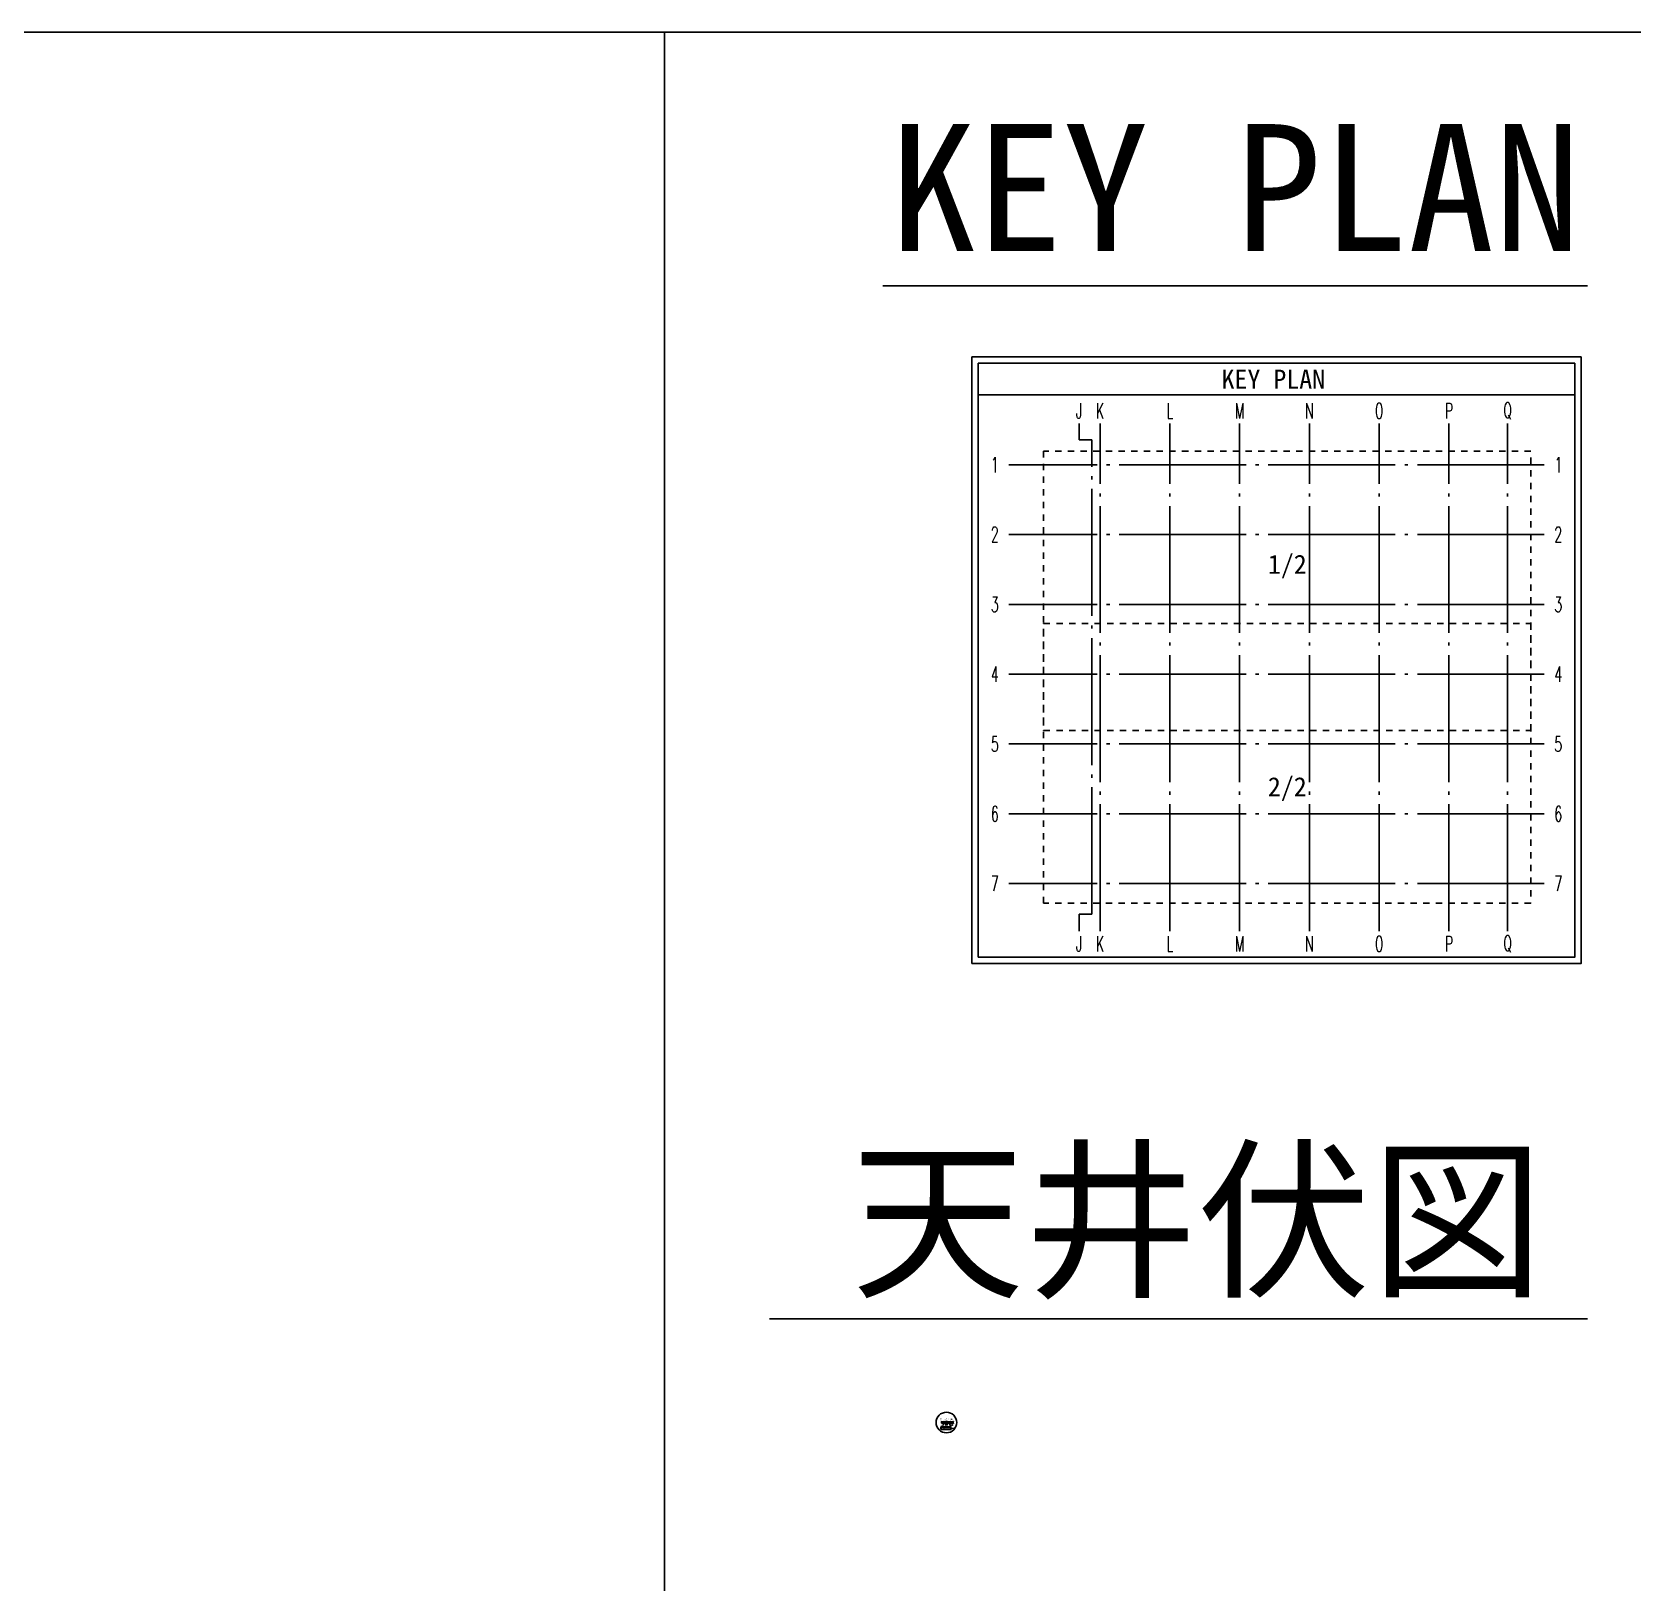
# Model space of a CAD drawing. Header units: millimetres. Extents: x -67913 to 128525, y -54442 to 63422.
# Drawn here: x -55297 to -42681, y -42221 to -30000 of the extents above; entities that cross this region are included whole.
import ezdxf
from ezdxf.enums import TextEntityAlignment as Align

# ---------------------------------------------------------------- set-up
doc = ezdxf.new("R2010")
doc.units = ezdxf.units.MM
doc.header["$LTSCALE"] = 500
doc.header["$PDMODE"] = 35
doc.linetypes.add('AXIS', pattern=[2.35, 2, -0.15, 0.05, -0.15])
doc.linetypes.add('DD1', pattern=[0.1, 0.05, -0.05])
doc.layers.get('0').update_dxf_attribs({"plot": 0})
for name, color, linetype in [('000Waku', 3, 'Continuous'), ('001Waku', 7, 'Continuous'), ('020KijnSn', 1, 'AXIS'), ('040KijunF', 7, 'Continuous'), ('190Moji5', 8, 'Continuous'), ('BOARD', 5, 'Continuous'), ('DIM', 1, 'Continuous'), ('JOINER', 8, 'Continuous'), ('ROCK', 30, 'Continuous')]:
    doc.layers.add(name, color=color, linetype=linetype)
doc.layers.add('HOJO', color=211, linetype='Continuous', plot=False)
doc.styles.add('Dim', font='simplex.shx', dxfattribs={"width": 0.6, "bigfont": 'extfont2.shx'})
doc.styles.get("Standard").update_dxf_attribs({"font": 'simplex.shx', "width": 0.7, "bigfont": 'extfont2.shx'})
doc.styles.add('ｺﾞｼｯｸ', font='MS Gothic.ttf')
doc.dimstyles.new('PRO1-2', dxfattribs={"dimscale": 2, "dimtxt": 2.5, "dimasz": 1, "dimexe": 0.5, "dimexo": 0.5, "dimgap": 0.8, "dimtad": 1, "dimdec": 0, "dimdsep": 46, "dimlunit": 6, "dimtxsty": 'Dim', "dimblk": 'ORIGIN', "dimcen": 0, "dimadec": 3, "dimazin": 2, "dimtfac": 1, "dimtdec": 0, "dimtix": 1, "dimtmove": 2, "dimatfit": 3, "dimldrblk": 'ORIGIN', "dimfxl": 1, "dimarcsym": 0})

# ---------------------------------------------------------------- blocks, each defined once
blk = doc.blocks.new('共有外部参照')
at = {"layer": 'HOJO'}
blk.add_lwpolyline([(-67913.3333, -30000), (-50313.3333, -30000), (-50313.3333, -54441.8305), (-67913.3333, -54441.8305)], close=True, dxfattribs=at)
blk = doc.blocks.new('_Origin')
at = {"color": 0, "linetype": 'ByBlock', "lineweight": -2}
blk.add_line((0, 0), (-1, 0), dxfattribs=at)
blk.add_circle((0, 0), 0.5, dxfattribs=at)
blk = doc.blocks.new('*D597')
at = {"layer": 'Defpoints', "color": 0, "transparency": 16777216}
for p in [(-48097, -40964), (-48085, -40964), (-48085, -40976)]:
    blk.add_point(p, dxfattribs=at)
at = {"layer": 'DIM', "color": 0, "lineweight": -2, "transparency": 16777216}
for p, q in [((-48097, -40965), (-48097, -40977)), ((-48095, -40976), (-48087, -40976)), ((-48085, -40965), (-48085, -40977))]:
    blk.add_line(p, q, dxfattribs=at)
at = {"layer": 'DIM', "color": 0, "lineweight": -2, "transparency": 16777216, "xscale": 2, "yscale": 2, "zscale": 2, "rotation": 180}
blk.add_blockref('_Origin', (-48097, -40976), dxfattribs=at)
at = {"layer": 'DIM', "color": 0, "lineweight": -2, "transparency": 16777216, "xscale": 2, "yscale": 2, "zscale": 2}
blk.add_blockref('_Origin', (-48085, -40976), dxfattribs=at)
at = {"layer": 'DIM', "color": 0, "transparency": 16777216, "insert": (-48091, -40972), "char_height": 5, "attachment_point": 5, "style": 'Dim'}
blk.add_mtext('12', dxfattribs=at)
blk = doc.blocks.new('*D598')
at = {"layer": 'Defpoints', "color": 0, "transparency": 16777216}
for p in [(-48051, -40950), (-48051, -40963), (-48037, -40950)]:
    blk.add_point(p, dxfattribs=at)
at = {"layer": 'DIM', "color": 0, "lineweight": -2, "transparency": 16777216}
for p, q in [((-48050, -40950), (-48036, -40950)), ((-48050, -40963), (-48036, -40963)), ((-48037, -40961), (-48037, -40952))]:
    blk.add_line(p, q, dxfattribs=at)
at = {"layer": 'DIM', "color": 0, "lineweight": -2, "transparency": 16777216, "xscale": 2, "yscale": 2, "zscale": 2}
for p, rotation in [((-48037, -40950), 90), ((-48037, -40963), 270)]:
    blk.add_blockref('_Origin', p, dxfattribs=dict(at, rotation=rotation))
at = {"layer": 'DIM', "color": 0, "transparency": 16777216, "insert": (-48041, -40957), "char_height": 5, "attachment_point": 5, "rotation": 90, "style": 'Dim'}
blk.add_mtext('13', dxfattribs=at)

msp = doc.modelspace()

# ---------------------------------------------------------------- hatches: boundary and pattern name
at = {"layer": 'BOARD'}
h = msp.add_hatch(dxfattribs=at)
h.set_pattern_fill('ANSI31', color=9, scale=1.5)
h.set_pattern_definition([(45, (-48090.6103, -40962.856), (-3.3676, 3.3676), [])])
h.paths.add_polyline_path([(-48089.8603, -40962.8559), (-48050.6103, -40962.8559), (-48050.6103, -40950.3559), (-48089.8603, -40950.3559)])
at = {"layer": 'JOINER'}
h = msp.add_hatch(color=8, dxfattribs=at)
h.dxf.hatch_style = 1
h.paths.add_polyline_path([(-48096.6103, -40963.8559), (-48084.6103, -40963.8559), (-48084.6103, -40962.8559), (-48089.8603, -40962.8559), (-48089.8603, -40949.8559), (-48084.6103, -40949.8559), (-48084.6103, -40948.8559), (-48096.6103, -40948.8559), (-48096.6103, -40949.8559), (-48091.3603, -40949.8559), (-48091.3603, -40962.8559), (-48096.6103, -40962.8559)])
at = {"layer": 'ROCK'}
h = msp.add_hatch(dxfattribs=at)
h.set_pattern_fill('AR-SAND', scale=0.15)
h.set_pattern_definition([(37.5, (-48090.6103, -40962.856), (-0.24, 7.3412), [0, -5.7912, 0, -6.477, 0, -6.19125]), (7.5, (-48090.61, -40962.856), (6.7428, 10.7524), [0, -3.1242, 0, -5.2197, 0, -2.00025]), (327.5, (-48095.2966, -40962.856), (11.8649, 0.0216), [0, -1.905, 0, -6.858, 0, -8.9535]), (317.5, (-48095.297, -40962.856), (11.4533, 3.344), [0, -0.9525, 0, -4.4958, 0, -5.1435])])
h.paths.add_polyline_path([(-48130.6103, -40962.8559), (-48091.3603, -40962.8559), (-48091.3603, -40950.3559), (-48130.6103, -40950.3559)])

# ---------------------------------------------------------------- linework, layer by layer
at = {"layer": '000Waku', "color": 7, "linetype": 'DD1', "ltscale": 2}
for points in [[(-43484.9939, -33302.1057), (-47325.1884, -33302.1057), (-47325.1884, -35503.4267), (-43484.9939, -35503.4267)], [(-43484.9939, -36863.0698), (-47325.1884, -36863.0698), (-47325.1884, -34661.7488), (-43484.9939, -34661.7488)]]:
    msp.add_lwpolyline(points, close=True, dxfattribs=at)
at = {"layer": '001Waku'}
msp.add_line((-47840.0455, -32860), (-43140.0455, -32860), dxfattribs=at)
msp.add_lwpolyline([(-47840.0455, -37290), (-43140.0455, -37290), (-43140.0455, -32610), (-47840.0455, -32610)], close=True, dxfattribs=at)
at = {"layer": '001Waku', "ltscale": 0.008}
for points in [[(-48135.2243, -41011.5418), (-48056.2243, -41011.5418), (-48056.2243, -40991.5418), (-48135.2243, -40991.5418)], [(-48133.2243, -41009.5418), (-48058.2243, -41009.5418), (-48058.2243, -40993.5418), (-48133.2243, -40993.5418)]]:
    msp.add_lwpolyline(points, close=True, dxfattribs=at)
at = {"layer": '020KijnSn'}
for p, q in [((-47046.0081, -33214.5823), (-47046.0081, -33085.1755)), ((-46881.0081, -37085), (-46881.0081, -33085.1755)), ((-46331.0081, -37085), (-46331.0081, -33085.1755)), ((-45781.0081, -37085), (-45781.0081, -33085.1755)), ((-45231.0081, -37085), (-45231.0081, -33085.1755)), ((-44681.0081, -37085), (-44681.0081, -33085.1755)), ((-44131.0081, -37085), (-44131.0081, -33085.1755)), ((-43669.0081, -37085), (-43669.0081, -33085.1755)), ((-46946.0081, -33214.5823), (-47046.0081, -33214.5823)), ((-46946.0081, -36950.5932), (-46946.0081, -33214.5823)), ((-43379.7101, -33410), (-47600.3809, -33410)), ((-43379.7101, -33960), (-47600.3809, -33960)), ((-43379.7101, -34510), (-47600.3809, -34510)), ((-43379.7101, -35060), (-47600.3809, -35060)), ((-43379.7101, -35610), (-47600.3809, -35610)), ((-43379.7101, -36160), (-47600.3809, -36160)), ((-43379.7101, -36710), (-47600.3809, -36710)), ((-46946.0081, -36950.5932), (-47046.0081, -36950.5932)), ((-47046.0081, -36950.5932), (-47046.0081, -37085))]:
    msp.add_line(p, q, dxfattribs=at)
at = {"layer": '190Moji5'}
for p, q in [((-48112.6103, -40962.8559), (-48115.6103, -40973.8559)), ((-48068.6103, -40962.8559), (-48065.6103, -40973.8559))]:
    msp.add_line(p, q, dxfattribs=at)
at = {"layer": 'BOARD'}
msp.add_lwpolyline([(-48089.8603, -40962.8559), (-48050.6103, -40962.8559), (-48050.6103, -40950.3559), (-48089.8603, -40950.3559)], close=True, dxfattribs=at)
at = {"layer": 'HOJO'}
for p, q in [((-48591.7577, -32000), (-43038.3333, -32000)), ((-49485.9446, -40139.8495), (-43038.3333, -40139.8495))]:
    msp.add_line(p, q, dxfattribs=at)
for points in [[(-50313.3333, -30000), (-32713.3333, -30000), (-32713.3333, -54441.8305), (-50313.3333, -54441.8305)], [(-47890.0455, -37340), (-43090.0455, -37340), (-43090.0455, -32560), (-47890.0455, -32560)]]:
    msp.add_lwpolyline(points, close=True, dxfattribs=at)
msp.add_circle((-48091.3603, -40956.6059), 81.203, dxfattribs=at)
at = {"layer": 'JOINER'}
msp.add_lwpolyline([(-48096.6103, -40963.8559), (-48084.6103, -40963.8559), (-48084.6103, -40962.8559), (-48089.8603, -40962.8559), (-48089.8603, -40949.8559), (-48084.6103, -40949.8559), (-48084.6103, -40948.8559), (-48096.6103, -40948.8559), (-48096.6103, -40949.8559), (-48091.3603, -40949.8559), (-48091.3603, -40962.8559), (-48096.6103, -40962.8559)], close=True, dxfattribs=at)
at = {"layer": 'ROCK', "color": 3}
msp.add_lwpolyline([(-48130.6103, -40962.8559), (-48091.3603, -40962.8559), (-48091.3603, -40950.3559), (-48130.6103, -40950.3559)], close=True, dxfattribs=at)

# ---------------------------------------------------------------- block references
at = {"layer": '000Waku'}
msp.add_blockref('共有外部参照', (0, 0), dxfattribs=at)

# ---------------------------------------------------------------- texts
at = {"layer": '000Waku', "color": 7, "style": 'ｺﾞｼｯｸ'}
for s, p in [('1/2', (-45405.0912, -34206.2647)), ('2/2', (-45405.0912, -35958.9108))]:
    msp.add_text(s, height=150, rotation=360, dxfattribs=at).set_placement(p, align=Align.MIDDLE)
at = {"layer": '001Waku', "style": 'ｺﾞｼｯｸ'}
msp.add_text('KEY PLAN', height=150, dxfattribs=at).set_placement((-45515.0455, -32735), align=Align.MIDDLE_CENTER)
at = {"layer": '001Waku', "ltscale": 0.008}
for s, width, p in [('あ部詳細図', 0.9, (-48095.7243, -41001.5418)), ('S=1／2', 0.6, (-48040.1602, -41001.5418))]:
    msp.add_text(s, height=8, dxfattribs=dict(at, width=width)).set_placement(p, align=Align.MIDDLE)
at = {"layer": '040KijunF', "style": 'Dim', "width": 0.6}
for s, p in [('J', (-47046.0081, -32985.1755)), ('K', (-46881.0081, -32985.1755)), ('L', (-46331.0081, -32985.1755)), ('M', (-45781.0081, -32985.1755)), ('N', (-45231.0081, -32985.1755)), ('O', (-44681.0081, -32985.1755)), ('P', (-44131.0081, -32985.1755)), ('Q', (-43669.0081, -32985.1755)), ('1', (-43269.7101, -33410)), ('2', (-43269.7101, -33960)), ('3', (-43269.7101, -34510)), ('4', (-43269.7101, -35060)), ('5', (-43269.7101, -35610)), ('6', (-43269.7101, -36160)), ('7', (-43269.7101, -36710))]:
    msp.add_text(s, height=120, dxfattribs=at).set_placement(p, align=Align.MIDDLE)
for s, p in [('1', (-47710.3809, -33410)), ('2', (-47710.3809, -33960)), ('3', (-47710.3809, -34510)), ('4', (-47710.3809, -35060)), ('5', (-47710.3809, -35610)), ('6', (-47710.3809, -36160)), ('7', (-47710.3809, -36710)), ('J', (-47046.0081, -37185)), ('K', (-46881.0081, -37185)), ('L', (-46331.0081, -37185)), ('M', (-45781.0081, -37185)), ('N', (-45231.0081, -37185)), ('O', (-44681.0081, -37185)), ('P', (-44131.0081, -37185)), ('Q', (-43669.0081, -37185))]:
    msp.add_text(s, height=120, rotation=360, dxfattribs=at).set_placement(p, align=Align.MIDDLE)
at = {"layer": '190Moji5', "style": 'ｺﾞｼｯｸ'}
msp.add_text('天井見切り（案）', height=10, dxfattribs=at).set_placement((-48085.7574, -40932.6776), align=Align.MIDDLE_CENTER)
at = {"layer": '190Moji5', "width": 0.7}
for s, p in [('岩面t12', (-48126.3414, -40977.8839)), ('PBt12.5', (-48055.0761, -40977.8839))]:
    msp.add_text(s, height=5.3786, dxfattribs=at).set_placement(p, align=Align.MIDDLE_CENTER)
at = {"layer": 'HOJO', "style": 'ｺﾞｼｯｸ'}
for s, p in [('KEY PLAN', (-45815.0455, -31225.5318)), ('天井伏図', (-46111.8423, -39365.3813))]:
    msp.add_text(s, height=1000, dxfattribs=at).set_placement(p, align=Align.MIDDLE_CENTER)

# ---------------------------------------------------------------- dimensions: what is measured, and where the dimension line sits
at = {"layer": 'DIM'}
dim = msp.add_linear_dim(base=(-48084.6103, -40976.02), p1=(-48096.6103, -40963.8559), p2=(-48084.6103, -40963.8559), dimstyle='PRO1-2', dxfattribs=at)
dim.commit()
dim.dimension.update_dxf_attribs({"geometry": '*D597', "text_midpoint": (-48090.6103, -40971.92)})
dim = msp.add_linear_dim(base=(-48036.8931050242, -40950.3559095195), p1=(-48050.6103010451, -40962.8559095195), p2=(-48050.6103010451, -40950.3559095195), angle=90, dimstyle='PRO1-2', dxfattribs=at)
dim.commit()
dim.dimension.update_dxf_attribs({"geometry": '*D598', "text_midpoint": (-48040.9931050242, -40956.6059095195)})

doc.saveas('drawing.dxf')
